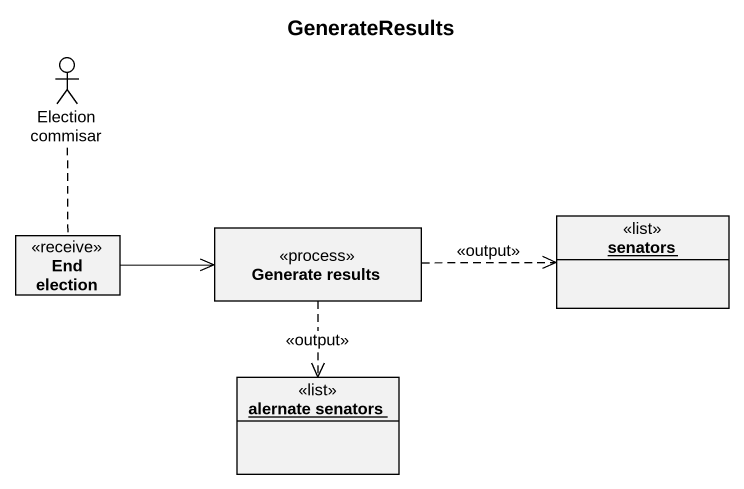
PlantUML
@startuml
title GenerateResults
allowmixing
hide circle
hide empty members
actor "Election commisar" as Election_commisar
object senators <<list>>
class "End election" as End_election <<receive>>
class "Generate results" as Generate_results <<process>>
object "alernate senators" as alernate_senators <<list>>
Election_commisar .. End_election
End_election -right-> Generate_results
Generate_results .right.> senators : <<output>>
Generate_results ..> alernate_senators : <<output>>
@enduml
